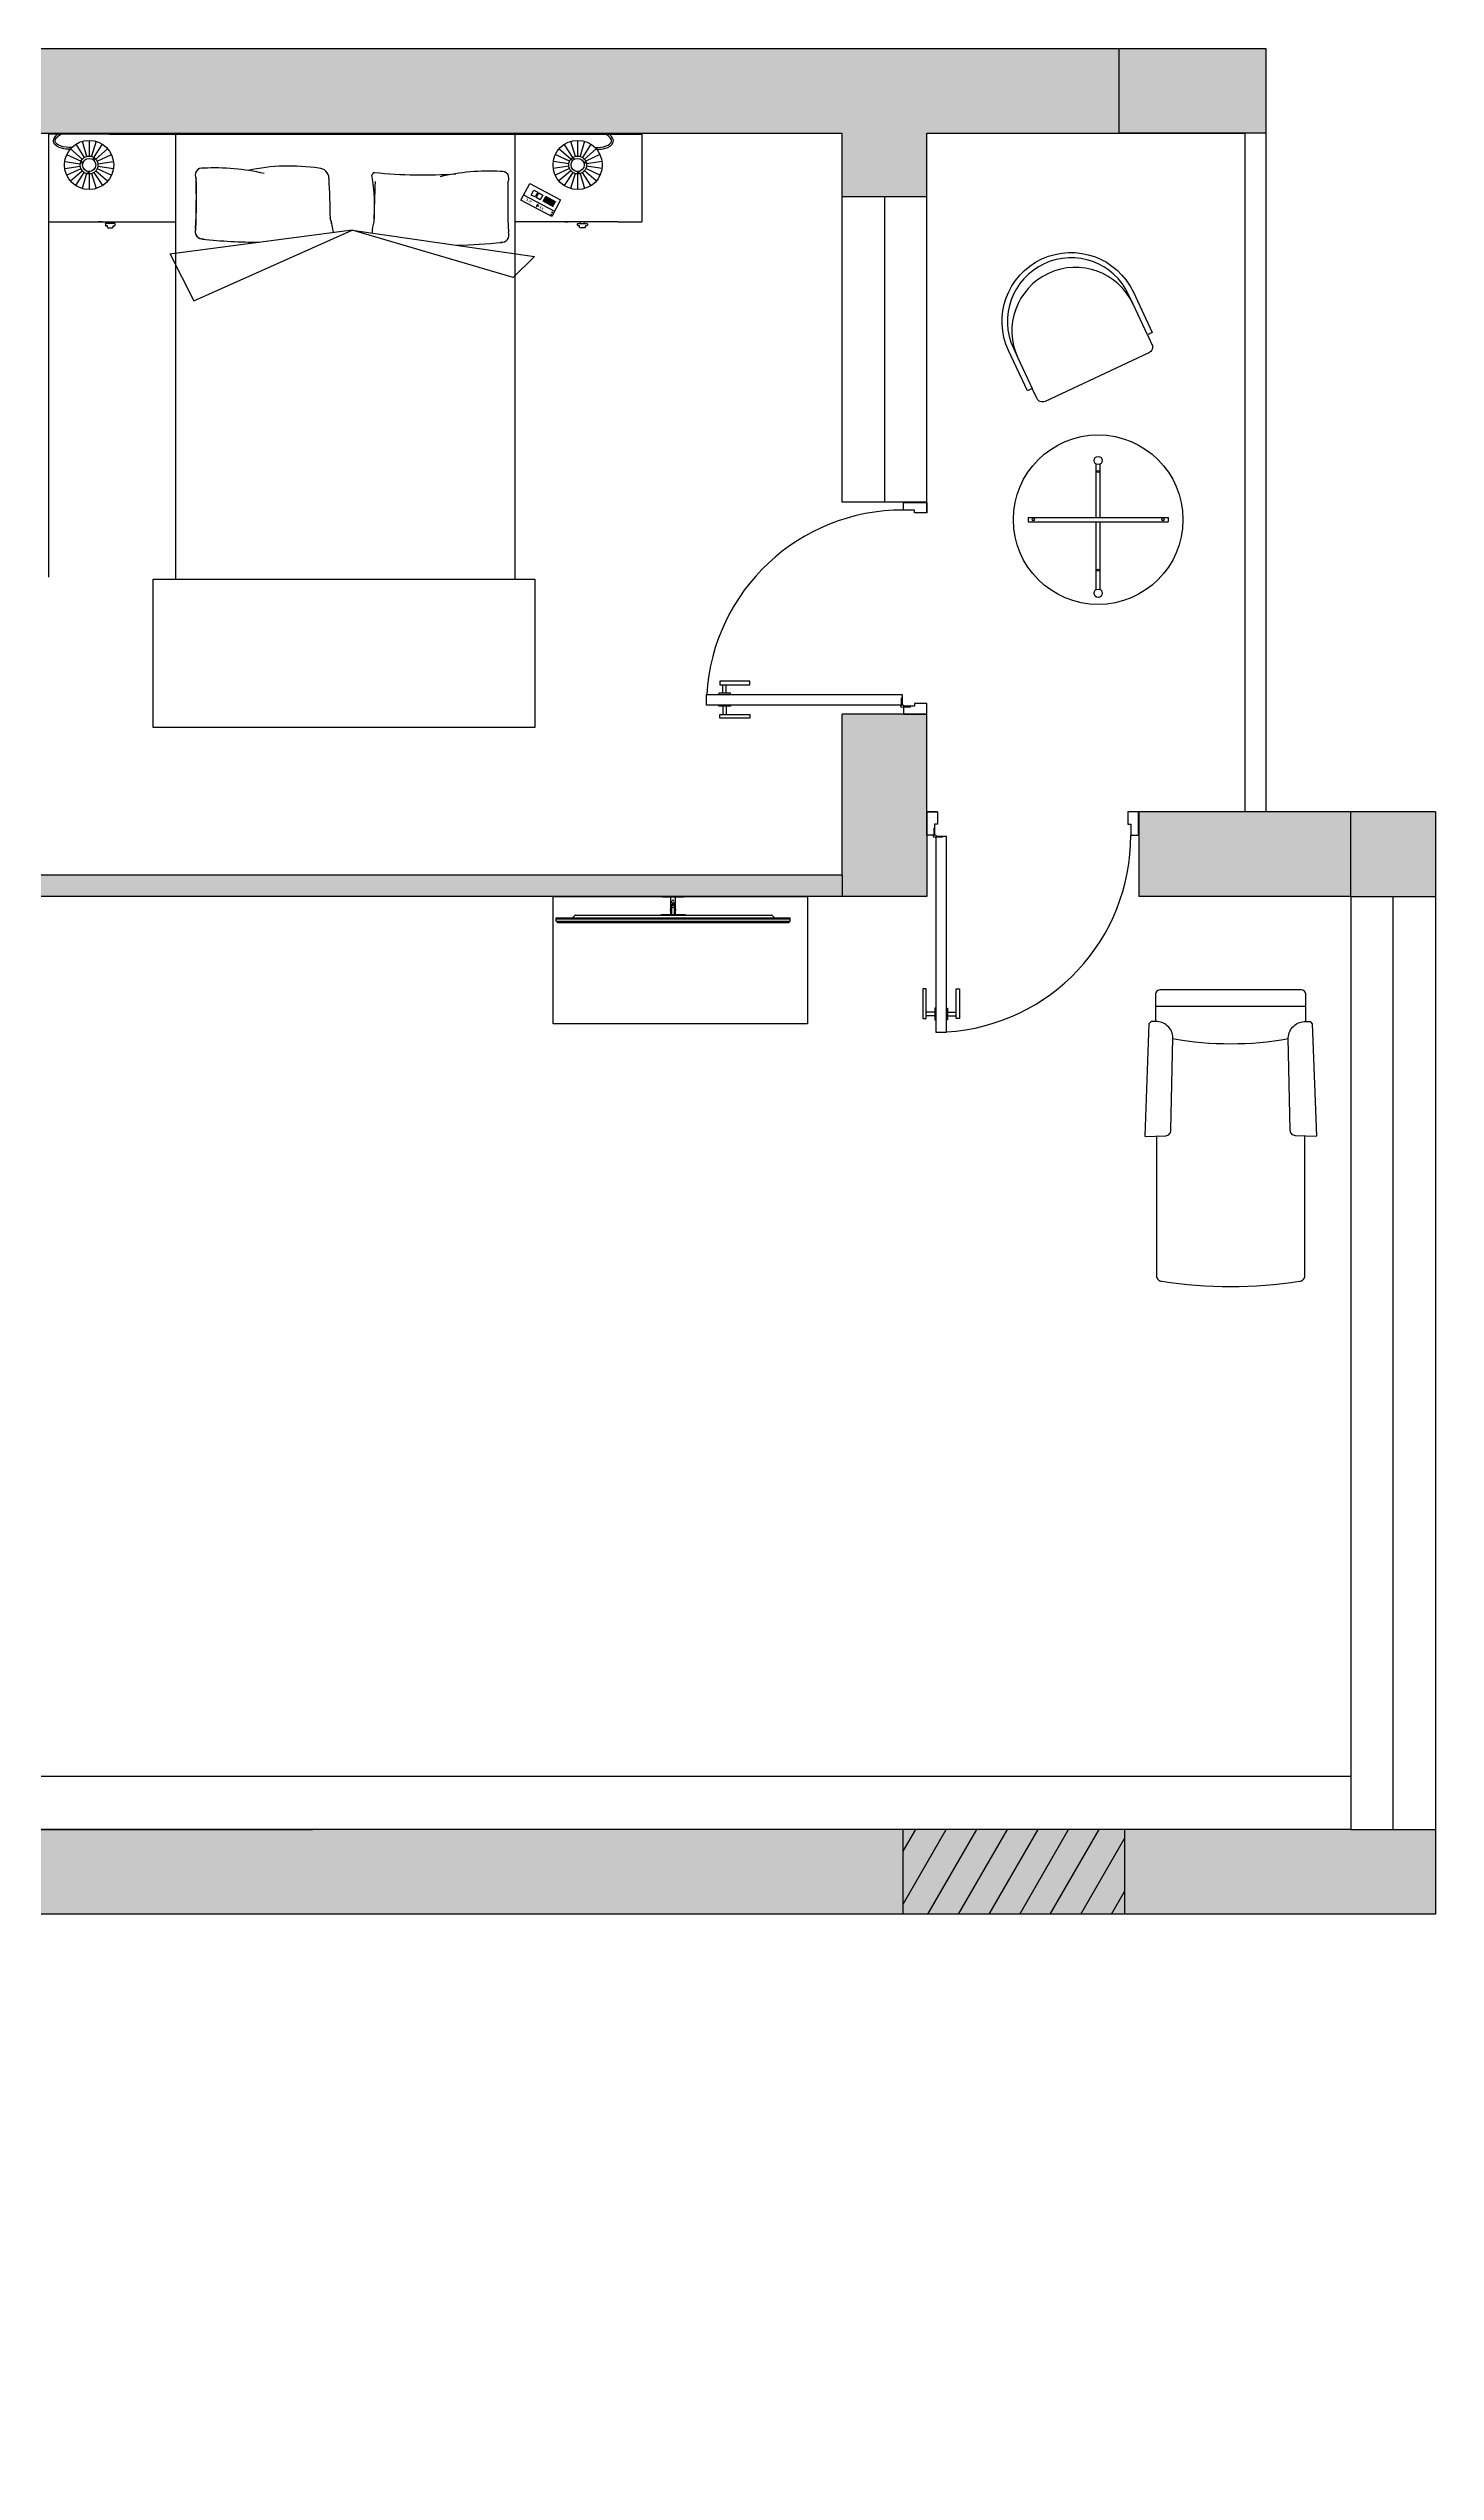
# Model space of a CAD drawing. Header units: inches. Extents: x -59797 to 874375, y -412711 to 5867.
# Drawn here: x -46637 to -40092, y -29660 to -18231 of the extents above; entities that cross this region are included whole.
import ezdxf

# ---------------------------------------------------------------- set-up
doc = ezdxf.new("R2010")
doc.units = ezdxf.units.IN
doc.header["$MEASUREMENT"] = 0
doc.layers.add('freecads.com', color=7, linetype='Continuous')
doc.styles.get("Standard").update_dxf_attribs({"font": 'GOST Common.ttf'})

# ---------------------------------------------------------------- blocks, each defined once
blk = doc.blocks.new('BED')
at = {"color": 7}
for p, q in [((95442, -25102), (95442, -23002)), ((97042, -25102), (97042, -23002)), ((97042, -25102), (97042, -24440)), ((94842, -25102), (94842, -24687)), ((94956, -24687), (94842, -24687)), ((94842, -25102), (94842, -24687)), ((94956, -24687), (94842, -24687)), ((95027, -24687), (95442, -24687)), ((95027, -24687), (95442, -24687)), ((97642, -24687), (97042, -24687)), ((97639, -24687), (97639, -24687)), ((97642, -24687), (97639, -24687)), ((97642, -25102), (97642, -24687)), ((97353, -25102), (97642, -25102))]:
    blk.add_line(p, q, dxfattribs=at)
for p, q in [((97042, -23002), (95442, -23002)), ((96956, -24315), (96209, -24649)), ((97069, -24539), (96956, -24315)), ((95348, -24525), (95449, -24425)), ((95449, -24425), (96209, -24649)), ((96209, -24649), (95348, -24525)), ((96209, -24649), (97069, -24536)), ((95099, -24678), (95099, -24672)), ((95099, -24678), (95099, -24672)), ((95102, -24669), (95106, -24669)), ((95102, -24669), (95106, -24669)), ((95143, -24680), (95102, -24680)), ((95143, -24680), (95102, -24680)), ((95109, -24667), (95109, -24663)), ((95109, -24667), (95109, -24663)), ((95111, -24660), (95133, -24660)), ((95111, -24660), (95133, -24660)), ((95114, -24687), (95114, -24680)), ((95114, -24687), (95114, -24680)), ((95131, -24680), (95131, -24687)), ((95131, -24680), (95131, -24687)), ((95136, -24663), (95136, -24669)), ((95136, -24663), (95136, -24669)), ((95136, -24669), (95143, -24669)), ((95136, -24669), (95143, -24669)), ((95146, -24672), (95146, -24678)), ((95146, -24672), (95146, -24678)), ((97327, -24672), (97327, -24678)), ((97337, -24669), (97330, -24669)), ((97330, -24680), (97371, -24680)), ((97337, -24663), (97337, -24669)), ((97361, -24660), (97339, -24660)), ((97342, -24680), (97342, -24687)), ((97359, -24687), (97359, -24680)), ((97364, -24667), (97364, -24663)), ((97371, -24669), (97366, -24669)), ((97373, -24678), (97373, -24672)), ((94956, -24687), (95439, -24687)), ((94956, -24687), (95439, -24687)), ((95206, -24687), (95189, -24687)), ((95206, -24687), (95189, -24687)), ((95226, -24792), (95267, -24713)), ((95226, -24792), (95267, -24713)), ((95371, -24869), (95226, -24792)), ((95371, -24869), (95226, -24792)), ((95247, -24781), (95295, -24807)), ((95247, -24781), (95295, -24807)), ((95249, -24779), (95297, -24804)), ((95249, -24779), (95297, -24804)), ((95251, -24774), (95299, -24800)), ((95251, -24774), (95299, -24800)), ((95253, -24771), (95301, -24797)), ((95253, -24771), (95301, -24797)), ((95400, -24815), (95254, -24738)), ((95400, -24815), (95254, -24738)), ((95254, -24769), (95302, -24794)), ((95254, -24769), (95302, -24794)), ((95255, -24767), (95303, -24792)), ((95255, -24767), (95303, -24792)), ((95257, -24763), (95305, -24788)), ((95257, -24763), (95305, -24788)), ((95259, -24759), (95307, -24785)), ((95259, -24759), (95307, -24785)), ((95267, -24713), (95413, -24790)), ((95267, -24713), (95413, -24790)), ((95307, -24785), (95295, -24807)), ((95307, -24785), (95295, -24807)), ((95310, -24814), (95322, -24792)), ((95310, -24814), (95322, -24792)), ((95322, -24792), (95340, -24802)), ((95322, -24792), (95340, -24802)), ((95413, -24790), (95371, -24869)), ((95413, -24790), (95371, -24869)), ((97639, -24687), (97156, -24687)), ((97389, -24687), (97406, -24687)), ((95040, -24908), (95107, -24939)), ((95040, -24908), (95107, -24939)), ((95057, -24881), (95113, -24929)), ((95057, -24881), (95113, -24929)), ((95082, -24859), (95122, -24921)), ((95082, -24859), (95122, -24921)), ((95133, -24916), (95112, -24845)), ((95133, -24916), (95112, -24845)), ((95139, -24926), (95139, -24915)), ((95139, -24926), (95139, -24915)), ((95147, -24925), (95144, -24914)), ((95147, -24925), (95144, -24914)), ((95145, -24914), (95145, -24841)), ((95145, -24914), (95145, -24841)), ((95145, -24914), (95145, -24841)), ((95145, -24914), (95145, -24841)), ((95157, -24916), (95178, -24845)), ((95157, -24916), (95178, -24845)), ((95168, -24921), (95208, -24859)), ((95168, -24921), (95208, -24859)), ((95177, -24929), (95233, -24881)), ((95177, -24929), (95233, -24881)), ((95183, -24939), (95251, -24908)), ((95183, -24939), (95251, -24908)), ((95328, -24824), (95310, -24814)), ((95328, -24824), (95310, -24814)), ((95340, -24802), (95328, -24824)), ((95340, -24802), (95328, -24824)), ((95333, -24827), (95345, -24805)), ((95333, -24827), (95345, -24805)), ((95352, -24837), (95333, -24827)), ((95352, -24837), (95333, -24827)), ((95345, -24805), (95364, -24814)), ((95345, -24805), (95364, -24814)), ((95364, -24814), (95352, -24837)), ((95364, -24814), (95352, -24837)), ((97412, -24939), (97345, -24908)), ((97418, -24929), (97363, -24881)), ((97427, -24921), (97387, -24859)), ((97438, -24916), (97417, -24845)), ((97449, -24925), (97451, -24914)), ((97450, -24914), (97450, -24841)), ((97450, -24914), (97450, -24841)), ((97456, -24926), (97456, -24915)), ((97462, -24916), (97483, -24845)), ((97513, -24859), (97473, -24921)), ((97538, -24881), (97482, -24929)), ((97556, -24908), (97488, -24939)), ((95030, -24940), (95103, -24951)), ((95030, -24940), (95103, -24951)), ((95030, -24973), (95103, -24962)), ((95030, -24973), (95103, -24962)), ((95040, -25005), (95107, -24974)), ((95040, -25005), (95107, -24974)), ((95057, -25032), (95113, -24984)), ((95057, -25032), (95113, -24984)), ((95082, -25054), (95122, -24992)), ((95082, -25054), (95122, -24992)), ((95115, -24963), (95105, -24968)), ((95115, -24963), (95105, -24968)), ((95117, -24970), (95106, -24971)), ((95117, -24970), (95106, -24971)), ((95112, -25068), (95133, -24997)), ((95112, -25068), (95133, -24997)), ((95145, -25072), (95145, -24999)), ((95145, -25072), (95145, -24999)), ((95145, -25072), (95145, -24999)), ((95145, -25072), (95145, -24999)), ((95178, -25068), (95157, -24997)), ((95178, -25068), (95157, -24997)), ((95161, -24983), (95171, -24989)), ((95161, -24983), (95171, -24989)), ((95168, -24992), (95208, -25054)), ((95168, -24992), (95208, -25054)), ((95169, -24976), (95175, -24986)), ((95169, -24976), (95175, -24986)), ((95177, -24984), (95233, -25032)), ((95177, -24984), (95233, -25032)), ((95183, -24974), (95251, -25005)), ((95183, -24974), (95251, -25005)), ((95187, -24951), (95260, -24940)), ((95187, -24951), (95260, -24940)), ((95187, -24962), (95260, -24973)), ((95187, -24962), (95260, -24973)), ((97409, -24951), (97335, -24940)), ((97409, -24962), (97335, -24973)), ((97412, -24974), (97345, -25005)), ((97418, -24984), (97363, -25032)), ((97427, -24992), (97387, -25054)), ((97417, -25068), (97438, -24997)), ((97426, -24976), (97420, -24986)), ((97434, -24983), (97424, -24989)), ((97450, -25072), (97450, -24999)), ((97450, -25072), (97450, -24999)), ((97483, -25068), (97462, -24997)), ((97513, -25054), (97473, -24992)), ((97478, -24970), (97489, -24971)), ((97481, -24963), (97491, -24968)), ((97538, -25032), (97482, -24984)), ((97556, -25005), (97488, -24974)), ((97565, -24940), (97492, -24951)), ((97565, -24973), (97492, -24962)), ((95230, -25102), (94842, -25102)), ((97153, -25102), (95230, -25102)), ((97353, -25102), (95430, -25102))]:
    blk.add_line(p, q)
for centre, radius in [((95145, -24956), 116), ((95145, -24956), 116), ((95145, -24956), 42), ((95145, -24956), 42), ((97450, -24956), 116), ((97450, -24956), 42), ((95145, -24956), 31.1), ((95145, -24956), 31.1), ((97450, -24956), 31.1)]:
    blk.add_circle(centre, radius)
for centre, radius, start, end in [((95102, -24672), 2.54, 90, 180), ((95102, -24672), 2.54, 90, 180), ((95102, -24678), 2.54, 180, 270), ((95102, -24678), 2.54, 180, 270), ((95106, -24667), 2.54, 270, 0), ((95106, -24667), 2.54, 270, 0), ((95111, -24663), 2.54, 90, 180), ((95111, -24663), 2.54, 90, 180), ((95133, -24663), 2.54, 0, 90), ((95133, -24663), 2.54, 0, 90), ((95143, -24672), 2.54, 0, 90), ((95143, -24672), 2.54, 0, 90), ((95143, -24678), 2.54, 270, 0), ((95143, -24678), 2.54, 270, 0), ((95503, -24626), 34.3, 80.3424, 203.8916), ((95503, -24626), 34.3, 80.3424, 203.8916), ((92062, -24792), 3413, 358.5962, 2.5667), ((95775, -27233), 2656, 91.2842, 95.8861), ((95775, -27233), 2656, 91.2842, 95.8861), ((95982, -24641), 133, 339.1632, 2.3748), ((96044, -24660), 68.3, 335.6256, 357.3302), ((96596, -24607), 300, 185.8626, 198.7589), ((96374, -24675), 68.3, 182.6698, 204.3744), ((96643, -27248), 2656, 84.1139, 89.9157), ((96643, -27248), 2656, 84.1139, 89.9157), ((96915, -24641), 34.3, 336.1084, 99.6576), ((96916, -24642), 34.3, 336.1084, 99.6576), ((100356, -24808), 3413, 177.4333, 181.4038), ((100357, -24809), 3413, 177.4333, 181.4038), ((97330, -24672), 2.54, 90, 180), ((97330, -24678), 2.54, 180, 270), ((97339, -24663), 2.54, 90, 180), ((97361, -24663), 2.54, 0, 90), ((97366, -24667), 2.54, 180, 270), ((97371, -24672), 2.54, 0, 90), ((97371, -24678), 2.54, 270, 0), ((95265, -24732), 1.49, 90, 270), ((95265, -24732), 1.49, 90, 270), ((95265, -24732), 1.49, 270, 90), ((95265, -24732), 1.49, 270, 90), ((95270, -24722), 1.49, 90, 270), ((95270, -24722), 1.49, 90, 270), ((95270, -24722), 1.49, 270, 90), ((95270, -24722), 1.49, 270, 90), ((95333, -24768), 1.49, 90, 270), ((95333, -24768), 1.49, 90, 270), ((95333, -24768), 1.49, 270, 90), ((95333, -24768), 1.49, 270, 90), ((95338, -24761), 1.49, 90, 270), ((95338, -24761), 1.49, 90, 270), ((95338, -24761), 1.49, 270, 90), ((95338, -24761), 1.49, 270, 90), ((90430, -24597), 5677, 357.1659, 359.0874), ((97040, -24755), 937, 175.8781, 189.3556), ((101988, -24613), 5677, 180.9126, 182.8341), ((101988, -24613), 5677, 180.9126, 182.8341), ((95502, -24893), 33.1, 148.3905, 281.2722), ((95502, -24893), 33.1, 148.3905, 281.2722), ((95563, -23895), 1032, 266.9512, 282.9436), ((95563, -23895), 1032, 266.9512, 282.9436), ((95877, -27112), 2203, 84.0962, 94.1102), ((96071, -24880), 52.9, 308.2265, 328.4948), ((96366, -24893), 47.7, 180, 270), ((96366, -24893), 47.7, 180, 270), ((96916, -24908), 33.1, 258.7278, 31.6095), ((96916, -24908), 33.1, 258.7278, 31.6095), ((96504, -24021), 930, 261.4702, 282.1033), ((96504, -24021), 930, 261.4702, 282.1033), ((96855, -23910), 1032, 257.0564, 273.0488), ((96855, -23910), 1032, 257.0564, 273.0488)]:
    blk.add_arc(centre, radius, start, end)
for points in [[(95055, -25030), (95043, -25030), (95029, -25030), (95000, -25039), (94982, -25046), (94973, -25077), (94983, -25089), (94995, -25099), (94997, -25101), (94999, -25102)], [(95055, -25030), (95043, -25030), (95029, -25030), (95000, -25039), (94982, -25046), (94973, -25077), (94983, -25089), (94995, -25099), (94997, -25101), (94999, -25102)], [(97540, -25030), (97553, -25030), (97566, -25030), (97595, -25039), (97613, -25046), (97622, -25077), (97612, -25089), (97600, -25099), (97598, -25101), (97596, -25102)]]:
    blk.add_open_spline(points, degree=3, knots=[0.0077183, 0.0077183, 0.0077183, 0.0077183, 0.0428867, 0.0428867, 0.0785443, 0.0785443, 0.1084778, 0.1084778, 0.1132873, 0.1132873, 0.1132873, 0.1132873])
for points in [[(95063, -25039), (95010, -25046), (94985, -25066), (95013, -25102)], [(95063, -25039), (95010, -25046), (94985, -25066), (95013, -25102)], [(97532, -25039), (97586, -25046), (97610, -25066), (97583, -25102)]]:
    blk.add_spline(points, degree=3)
at = {"width": 3}
blk.add_text('12 00', height=10.6, rotation=150.6435, dxfattribs=at).set_placement((95393, -24791))
blk.add_text('12 00', height=10.6, rotation=150.6435, dxfattribs=at).set_placement((95393, -24791))
blk = doc.blocks.new('table r 343')
at = {"color": 0}
for p, q in [((-10, 10), (-10, 262)), ((10, 10), (10, 262)), ((-330, 10), (330, 10)), ((-330, 10), (-330, -10)), ((330, 10), (330, -10)), ((-330, -10), (330, -10)), ((-10, -330), (-10, -10)), ((10, -330), (10, -10))]:
    blk.add_line(p, q, dxfattribs=at)
for centre, radius in [((0, 0), 400), ((0, 279), 19.4), ((0, 227), 5), ((-306, 0), 5), ((306, 0), 5), ((0, -347), 19.4), ((0, -238), 5)]:
    blk.add_circle(centre, radius, dxfattribs=at)
blk = doc.blocks.new('coffee table')
at = {"color": 7}
for p, q in [((133546, -23302), (134746, -23302)), ((133546, -23902), (133546, -23302)), ((134746, -23302), (134746, -23902)), ((134746, -23902), (133546, -23902))]:
    blk.add_line(p, q, dxfattribs=at)

msp = doc.modelspace()

# ---------------------------------------------------------------- hatches: boundary and pattern name
at = {"true_color": 0x939598}
h = msp.add_hatch(color=252, dxfattribs=at)
h.dxf.hatch_style = 1
h.paths.add_polyline_path([(-49079.5, -18231.1), (-52492.4, -18231.1), (-52492.4, -18631.1), (-49079.5, -18631.1)])
h.paths.add_polyline_path([(-52492.4, -18231.1), (-52892.4, -18231.1), (-52892.4, -21197.5), (-52781.5, -21197.5), (-52492.4, -21197.5), (-52492.4, -18631.1)])
h.paths.add_polyline_path([(-52492.4, -22381.1), (-52492.4, -22197.5), (-52892.4, -22197.5), (-52892.4, -24531.1), (-48992.4, -24531.1), (-48992.4, -26631.1), (-48592.4, -26631.1), (-48592.4, -23281.1), (-48592.4, -23181.1), (-48592.4, -22231.1), (-48692.4, -22231.1), (-48692.4, -22528.4), (-48692.4, -24131.1), (-52492.4, -24131.1)])
h.paths.add_polyline_path([(-51392.4, -20631.1), (-52092.4, -20631.1), (-52092.4, -20731.1), (-51392.4, -20731.1)])
h.paths.add_polyline_path([(-42604.9, -26631.1), (-43971.5, -26631.1), (-44359.4, -26631.1), (-48034.2, -26631.1), (-48034.2, -27031.1), (-42604.9, -27031.1)])
h.paths.add_polyline_path([(-46757.8, -23291.9), (-46857.8, -23291.9), (-46857.8, -23346.1), (-48592.4, -23346.1), (-48592.4, -23446.1), (-46757.8, -23446.1)])
h.paths.add_polyline_path([(-42892.4, -22131.1), (-46757.8, -22131.1), (-46757.8, -22034.1), (-46857.8, -22034.1), (-46857.8, -22293.5), (-46757.8, -22293.5), (-46757.8, -22269.1), (-46757.8, -22231.1), (-42892.4, -22231.1)])
h.paths.add_polyline_path([(-42492.4, -21831.1), (-42492.4, -21370.4), (-42603.4, -21370.4), (-42892.4, -21370.4), (-42892.4, -22131.1), (-42892.4, -22231.1), (-42492.4, -22231.1)])
h = msp.add_hatch(color=252, dxfattribs=at)
h.dxf.hatch_style = 1
h.paths.add_polyline_path([(-48034.2, -26631.1), (-48592.4, -26631.1), (-49079.5, -26631.1), (-49079.5, -27031.1), (-48034.2, -27031.1)])
h.paths.add_polyline_path([(-41559.6, -26631.1), (-42088.6, -26631.1), (-42377, -26631.1), (-42604.9, -26631.1), (-42604.9, -27031.1), (-41559.6, -27031.1)])
h.paths.add_polyline_path([(-40092.4, -26631.1), (-40492.4, -26631.1), (-41559.6, -26631.1), (-41559.6, -27031.1), (-40092.4, -27031.1)])
h.paths.add_polyline_path([(-40092.4, -21831.1), (-40492.4, -21831.1), (-40492.4, -22231.1), (-40092.4, -22231.1)])
h.paths.add_polyline_path([(-40492.4, -21831.1), (-41492.4, -21831.1), (-41492.4, -22231.1), (-40492.4, -22231.1)])
h.paths.add_polyline_path([(-40892.4, -18231.1), (-41584.8, -18231.1), (-41584.8, -18631.1), (-40892.4, -18631.1)])
h = msp.add_hatch(color=252, dxfattribs=at)
h.dxf.hatch_style = 1
h.paths.add_polyline_path([(-48034.2, -18231.1), (-48034.2, -18631.1), (-42892.4, -18631.1), (-42892.4, -18928.9), (-42492.4, -18928.9), (-42492.4, -18631.1), (-41584.8, -18631.1), (-41584.8, -18231.1)])
at = {"true_color": 0x636466}
h = msp.add_hatch(dxfattribs=at)
h.set_pattern_fill('ANSI31', color=251, scale=1000, angle=15)
h.set_pattern_definition([(60, (-131975.33, -1528.6), (-108.25318, 62.5), [])])
h.paths.add_polyline_path([(-41559.6, -26631.1), (-42088.6, -26631.1), (-42604.9, -26631.1), (-42604.9, -27031.1), (-41559.6, -27031.1)])
h.paths.add_polyline_path([(-48479.4, -40561.5), (-48475.1, -40560.3), (-48471.7, -40559.8), (-48467.7, -40559.7), (-48463.3, -40560), (-48458.8, -40560.6), (-48454.3, -40561.5), (-48450, -40562.7), (-48446, -40564.1), (-48440.9, -40566.6), (-48436.9, -40570.2), (-48436.6, -40573.4), (-48439.1, -40575.3), (-48441.5, -40576.2), (-48444.7, -40576.9), (-48448.4, -40577.2), (-48452.6, -40577.1), (-48457.1, -40576.7), (-48461.6, -40575.9), (-48466.1, -40574.8), (-48470.2, -40573.5), (-48475.8, -40571.2), (-48480.6, -40567.6), (-48481.8, -40564.2)])
edge = h.paths.add_edge_path()
edge.add_arc((-41689.6, -40692.5), 24.6, 180, 204.4618)
edge.add_arc((-41689.6, -40712.9), 24.6, 155.5382, 180)
edge.add_line((-41714.2, -40712.9), (-41714.2, -40692.5))
edge = h.paths.add_edge_path()
edge.add_arc((-41689.6, -40712.9), 24.6, 0, 24.4618)
edge.add_arc((-41689.6, -40692.5), 24.6, 335.5382, 360)
edge.add_line((-41664.9, -40692.5), (-41664.9, -40712.9))

# ---------------------------------------------------------------- linework, layer by layer
for p, q in [((-48992.4, -18231.1), (-40892.4, -18231.1)), ((-41584.8, -18631.1), (-41584.8, -18231.1)), ((-40892.4, -18231.1), (-40892.4, -21831.1)), ((-48992.4, -18631.1), (-42892.4, -18631.1)), ((-42892.4, -20370.4), (-42892.4, -18631.1)), ((-42492.4, -18631.1), (-40992.4, -18631.1)), ((-42492.4, -20421.9), (-42492.4, -18631.1)), ((-40892.4, -18631.1), (-41584.8, -18631.1)), ((-40992.4, -18631.1), (-40992.4, -21831.1)), ((-42892.4, -18928.9), (-42492.4, -18928.9)), ((-42692.4, -18928.9), (-42692.4, -20370.4)), ((-42492.4, -20370.4), (-42892.4, -20370.4)), ((-42892.4, -22131.1), (-42892.4, -21370.4)), ((-42492.4, -21370.4), (-42892.4, -21370.4)), ((-42492.4, -21831.1), (-42492.4, -21320.5)), ((-42442.5, -21831.1), (-42492.4, -21831.1)), ((-42492.4, -21831.1), (-42492.4, -22231.1)), ((-40092.4, -21831.1), (-41544, -21831.1)), ((-41492.4, -21831.1), (-41492.4, -22231.1)), ((-40092.4, -21831.1), (-40092.4, -27031.1)), ((-40092.4, -21831.1), (-40092.4, -22193.2)), ((-42892.4, -22131.1), (-46757.8, -22131.1)), ((-42892.4, -22131.1), (-42892.4, -22231.1)), ((-42492.4, -22231.1), (-46757.8, -22231.1)), ((-40492.4, -22231.1), (-41492.4, -22231.1)), ((-40492.4, -22231.1), (-40492.4, -26631.1)), ((-40492.4, -26381.1), (-49079.5, -26381.1)), ((-40492.4, -26631.1), (-49079.5, -26631.1)), ((-42604.9, -27031.1), (-42604.9, -26631.1)), ((-41559.6, -26631.1), (-41559.6, -27031.1)), ((-40092.4, -27031.1), (-49079.5, -27031.1)), ((-41559.6, -27031.1), (-43030.7, -27031.1))]:
    msp.add_line(p, q)
at = {"color": 7}
for p, q in [((-46636.7, -18634.2), (-46636.7, -20725.2)), ((-46142.5, -21434.2), (-46142.5, -20734.2)), ((-46142.5, -20734.2), (-44342.5, -20734.2)), ((-44342.5, -20734.2), (-44342.5, -21434.2)), ((-44342.5, -21434.2), (-46142.5, -21434.2)), ((-40492.4, -22231.1), (-40492.4, -21831.1)), ((-40492.4, -22231.1), (-40092.4, -22231.1)), ((-40292.4, -26631.1), (-40292.4, -22231.1)), ((-44240.9, -22336.1), (-44240.9, -22331.1)), ((-44240.9, -22348.1), (-44240.9, -22336.1)), ((-44234.9, -22354.1), (-44240.9, -22348.1)), ((-46807.8, -26631.1), (-45391.3, -26631.1)), ((-40492.4, -26631.1), (-40092.4, -26631.1))]:
    msp.add_line(p, q, dxfattribs=at)
at = {"color": 18, "ltscale": 0.5, "true_color": 0x000000}
msp.add_line((-40704.1, -22750.5), (-41414.1, -22750.5), dxfattribs=at)
at = {"color": 18, "ltscale": 0.03, "true_color": 0x000000}
for points in [[(-41995.4, -19835.7), (-42018, -19846.3), (-42106.9, -19656, -1), (-41517.9, -19381), (-41429.1, -19571.2), (-41451.7, -19581.8), (-41430.6, -19627.1, -0.4142136), (-41445, -19667), (-41934.3, -19895.5, -0.4142136), (-41974.2, -19881)], [(-41444.5, -22831.6), (-41464.6, -23360.1), (-41462, -23362.6), (-41364.7, -23359.1, 0.4142136), (-41340.6, -23333.2), (-41331.3, -22897.6, 0.4142136), (-41414.1, -22820.5), (-41434.9, -22821.3)], [(-40673.8, -22831.6), (-40653.7, -23360.1), (-40656.3, -23362.6), (-40753.5, -23359.1, -0.4142136), (-40777.6, -23333.2), (-40787, -22897.6, -0.4142136), (-40704.1, -22820.5), (-40683.3, -22821.3)]]:
    msp.add_lwpolyline(points, format="xyb", close=True, dxfattribs=at)
at = {"color": 18, "true_color": 0x000000}
for points in [[(-41519.4, -19436.8), (-41540.6, -19391.5, 1), (-42084.2, -19645.4), (-42063.1, -19690.7)], [(-41451.7, -19581.8), (-41519.4, -19436.8, 1), (-42063.1, -19690.7)]]:
    msp.add_lwpolyline(points, format="xyb", dxfattribs=at)
msp.add_lwpolyline([(-42063.1, -19690.7), (-41995.4, -19835.7)], dxfattribs=at)
at = {"color": 18, "ltscale": 0.03, "true_color": 0x000000}
for points in [[(-40704.1, -22820.5), (-40704.1, -22695.5, 0.4142136), (-40729.1, -22670.5), (-41059.1, -22670.5), (-41389.1, -22670.5, 0.4142136), (-41414.1, -22695.5), (-41414.1, -22820.5)], [(-41409.1, -23360.7), (-41409.1, -24020.5, 0.4142136), (-41384.1, -24045.5, 0.0769231), (-40734.1, -24045.5, 0.4142136), (-40709.1, -24020.5), (-40709.1, -23360.7)]]:
    msp.add_lwpolyline(points, format="xyb", dxfattribs=at)
at = {"color": 18, "ltscale": 0.5, "true_color": 0x000000}
msp.add_arc((-41059.1, -21400.5), 1525, 259.71622, 280.28378, dxfattribs=at)
at = {"layer": 'freecads.com'}
for p, q in [((-42603.4, -20408.6), (-42603.4, -20372)), ((-42603.4, -20372), (-42492.4, -20372)), ((-42551.2, -20408.6), (-42603.4, -20408.6)), ((-42551.2, -20421.9), (-42551.2, -20408.6)), ((-42492.4, -20421.9), (-42551.2, -20421.9)), ((-42492.4, -20372), (-42492.4, -20421.9)), ((-43468.5, -21215.8), (-43468.5, -21232.4)), ((-43327.1, -21215.8), (-43468.5, -21215.8)), ((-43468.5, -21232.4), (-43327.1, -21232.4)), ((-43455.2, -21272.4), (-43455.2, -21232.4)), ((-43438.6, -21272.4), (-43438.6, -21232.4)), ((-43327.1, -21232.4), (-43327.1, -21215.8)), ((-43532.6, -21327.8), (-43532.6, -21277.9)), ((-43532.6, -21277.9), (-42609.3, -21277.9)), ((-42609.3, -21327.8), (-43532.6, -21327.8)), ((-43474.6, -21272.4), (-43474.6, -21277.9)), ((-43419.2, -21272.4), (-43474.6, -21272.4)), ((-43474.6, -21277.9), (-43419.2, -21277.9)), ((-43474.6, -21333.4), (-43474.6, -21327.8)), ((-43474.6, -21327.8), (-43419.2, -21327.8)), ((-43419.2, -21333.4), (-43474.6, -21333.4)), ((-43455.2, -21333.4), (-43455.2, -21373.3)), ((-43438.6, -21333.4), (-43438.6, -21373.3)), ((-43419.2, -21277.9), (-43419.2, -21272.4)), ((-43419.2, -21327.8), (-43419.2, -21333.4)), ((-42611.5, -21294.6), (-42609.3, -21294.6)), ((-42611.5, -21327.8), (-42611.5, -21294.6)), ((-42609.3, -21327.8), (-42611.5, -21327.8)), ((-42609.3, -21277.9), (-42609.3, -21327.8)), ((-42609.3, -21294.6), (-42609.3, -21327.8)), ((-42551.2, -21333.8), (-42603.4, -21333.8)), ((-42603.4, -21333.8), (-42603.4, -21370.4)), ((-42603.4, -21333.8), (-42603.4, -21336)), ((-42570.1, -21333.8), (-42603.4, -21333.8)), ((-42603.4, -21336), (-42570.1, -21336)), ((-42603.4, -21370.4), (-42492.4, -21370.4)), ((-42570.1, -21336), (-42570.1, -21333.8)), ((-42551.2, -21320.5), (-42551.2, -21333.8)), ((-42492.4, -21320.5), (-42551.2, -21320.5)), ((-42492.4, -21370.4), (-42492.4, -21320.5)), ((-43468.5, -21390), (-43468.5, -21373.3)), ((-43468.5, -21373.3), (-43327.1, -21373.3)), ((-43327.1, -21390), (-43468.5, -21390)), ((-43327.1, -21373.3), (-43327.1, -21390)), ((-42492.4, -21942), (-42492.4, -21831.1)), ((-42492.4, -21831.1), (-42442.5, -21831.1)), ((-42455.8, -21942), (-42492.4, -21942)), ((-42458, -21942), (-42458, -21908.7)), ((-42458, -21908.7), (-42455.8, -21908.7)), ((-42455.8, -21942), (-42458, -21942)), ((-42442.5, -21889.9), (-42455.8, -21889.9)), ((-42455.8, -21889.9), (-42455.8, -21942)), ((-42455.8, -21908.7), (-42455.8, -21942)), ((-42442.5, -21831.1), (-42442.5, -21889.9)), ((-41494.1, -21831.1), (-41544, -21831.1)), ((-41544, -21831.1), (-41544, -21889.9)), ((-41544, -21889.9), (-41530.7, -21889.9)), ((-41530.7, -21889.9), (-41530.7, -21942)), ((-41530.7, -21942), (-41494.1, -21942)), ((-41494.1, -21942), (-41494.1, -21831.1)), ((-42449.9, -21947.9), (-42449.9, -22871.3)), ((-42400, -21947.9), (-42449.9, -21947.9)), ((-42416.6, -21947.9), (-42449.9, -21947.9)), ((-42449.9, -21947.9), (-42449.9, -21950.2)), ((-42449.9, -21950.2), (-42416.6, -21950.2)), ((-42416.6, -21950.2), (-42416.6, -21947.9)), ((-42400, -22871.3), (-42400, -21947.9)), ((-42495.4, -22665.8), (-42512, -22665.8)), ((-42512, -22665.8), (-42512, -22807.2)), ((-42495.4, -22807.2), (-42495.4, -22665.8)), ((-42354.5, -22807.2), (-42354.5, -22665.8)), ((-42354.5, -22665.8), (-42337.8, -22665.8)), ((-42337.8, -22665.8), (-42337.8, -22807.2)), ((-42512, -22807.2), (-42495.4, -22807.2)), ((-42455.4, -22777.2), (-42495.4, -22777.2)), ((-42455.4, -22793.9), (-42495.4, -22793.9)), ((-42449.9, -22757.8), (-42455.4, -22757.8)), ((-42455.4, -22757.8), (-42455.4, -22813.3)), ((-42455.4, -22813.3), (-42449.9, -22813.3)), ((-42449.9, -22813.3), (-42449.9, -22757.8)), ((-42400, -22813.3), (-42400, -22757.8)), ((-42400, -22757.8), (-42394.4, -22757.8)), ((-42394.4, -22813.3), (-42400, -22813.3)), ((-42394.4, -22757.8), (-42394.4, -22813.3)), ((-42394.4, -22777.2), (-42354.5, -22777.2)), ((-42394.4, -22793.9), (-42354.5, -22793.9)), ((-42337.8, -22807.2), (-42354.5, -22807.2)), ((-42449.9, -22871.3), (-42400, -22871.3))]:
    msp.add_line(p, q, dxfattribs=at)
at = {"layer": 'freecads.com', "ltscale": 90}
for p, q in [((-43739.1, -22231.1), (-43739.1, -22233.1)), ((-43739.1, -22233.1), (-43639.1, -22233.1)), ((-43700.1, -22250.1, 10.3), (-43700.1, -22233.1)), ((-43700.1, -22312.1), (-43700.1, -22250.1, 10.3)), ((-43700.1, -22267.1, 10.3), (-43678.1, -22267.1, 10.3)), ((-43696.1, -22272.1, 10.3), (-43682.1, -22272.1, 10.3)), ((-43696.1, -22312.1, 2.2), (-43696.1, -22272.1, 5)), ((-43695.1, -22282.1, 10.3), (-43683.1, -22282.1, 10.3)), ((-43695.1, -22317.1), (-43695.1, -22282.1, 4.3)), ((-43683.1, -22317.1), (-43683.1, -22282.1, 4.3)), ((-43682.1, -22312.1, 2.2), (-43682.1, -22272.1, 5)), ((-43678.1, -22250.1, 10.3), (-43678.1, -22233.1)), ((-43678.1, -22312.1), (-43678.1, -22250.1, 10.3)), ((-43639.1, -22233.1), (-43639.1, -22231.1)), ((-44240.9, -22331.1), (-43137.2, -22331.1)), ((-44240.9, -22336.1), (-43137.2, -22336.1)), ((-44240.9, -22348.1), (-43137.2, -22348.1)), ((-44234.9, -22354.1), (-43143.2, -22354.1)), ((-44164.4, -22331.1), (-44153.9, -22320.5)), ((-44152.4, -22319.1), (-43225.8, -22319.1)), ((-43630.6, -22317.1), (-43747.7, -22317.1)), ((-43747.7, -22317.1), (-43747.7, -22319.1)), ((-43747.7, -22319.1), (-43630.6, -22319.1)), ((-43701.1, -22290.6), (-43702.1, -22290.6)), ((-43702.1, -22296.6), (-43702.1, -22290.6)), ((-43701.1, -22296.6), (-43702.1, -22296.6)), ((-43701.1, -22297.6), (-43701.1, -22289.6)), ((-43700.1, -22289.6), (-43701.1, -22289.6)), ((-43700.1, -22297.6), (-43701.1, -22297.6)), ((-43696.1, -22312.1), (-43700.1, -22312.1)), ((-43696.1, -22290.6), (-43695.1, -22290.6)), ((-43696.1, -22296.6), (-43695.1, -22296.6)), ((-43683.1, -22290.6), (-43682.1, -22290.6)), ((-43683.1, -22296.6), (-43682.1, -22296.6)), ((-43682.1, -22312.1), (-43678.1, -22312.1)), ((-43678.1, -22289.6), (-43677.1, -22289.6)), ((-43678.1, -22297.6), (-43677.1, -22297.6)), ((-43677.1, -22297.6), (-43677.1, -22289.6)), ((-43677.1, -22290.6), (-43676.1, -22290.6)), ((-43677.1, -22296.6), (-43676.1, -22296.6)), ((-43676.1, -22296.6), (-43676.1, -22290.6)), ((-43630.6, -22319.1), (-43630.6, -22317.1)), ((-43211.7, -22331.1), (-43222.2, -22320.5)), ((-43143.2, -22354.1), (-43137.2, -22348.1)), ((-43137.2, -22348.1), (-43137.2, -22331.1))]:
    msp.add_line(p, q, dxfattribs=at)
at = {"layer": 'freecads.com'}
for centre in [(-42608.2, -21332.7), (-42454.7, -21946.8)]:
    msp.add_circle(centre, 6.66, dxfattribs=at)
at = {"layer": 'freecads.com', "ltscale": 90}
msp.add_circle((-43689.1, -22250.1, 10.3), 3, dxfattribs=at)
at = {"layer": 'freecads.com'}
for centre, start, end in [((-42608.2, -21332.7), 89.70056, 176.60341), ((-42454.7, -21946.8), 273.39659, 0.29944)]:
    msp.add_arc(centre, 924.1, start, end, dxfattribs=at)
at = {"layer": 'freecads.com', "ltscale": 90}
for centre, radius, start, end in [((-43689.1, -22250.1, 10.3), 11, 180, 0), ((-44150.3, -22324.1), 5, 90, 135), ((-43225.8, -22324.1), 5, 45, 90)]:
    msp.add_arc(centre, radius, start, end, dxfattribs=at)

# ---------------------------------------------------------------- block references
at = {"color": 7, "rotation": 180}
for name, p in [('BED', (51005, -43736.6)), ('coffee table', (90489.9, -46133.5))]:
    msp.add_blockref(name, p, dxfattribs=at)
at = {"color": 18, "true_color": 0x000000}
msp.add_blockref('table r 343', (-41684.3, -20453.6), dxfattribs=at)

doc.saveas('drawing.dxf')
